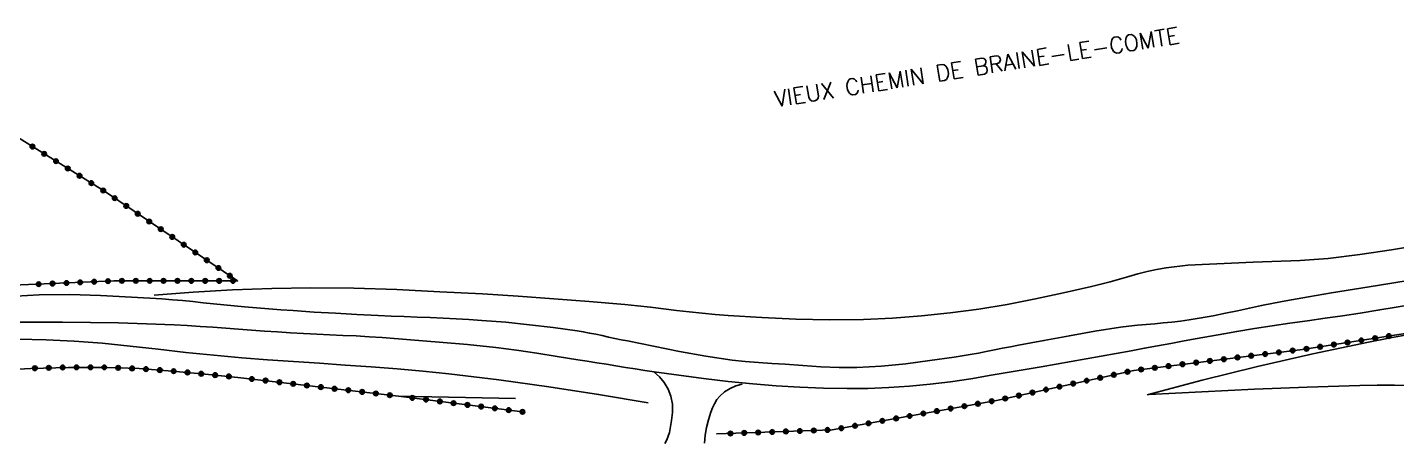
# Model space of a CAD drawing. Header units: millimetres. Extents: x 145000 to 146000, y 142999 to 144002.
# Drawn here: x 145560.6 to 145708.5, y 143375.3 to 143420.3 of the extents above; entities that cross this region are included whole.
import ezdxf

# ---------------------------------------------------------------- set-up
doc = ezdxf.new("R2010")
doc.units = ezdxf.units.MM
doc.layers.get('0').update_dxf_attribs({"linetype": 'CONTINUOUS'})
for name, color, linetype in [('W0071', 7, 'CONTINUOUS'), ('W0211', 2, 'CONTINUOUS'), ('W0214', 2, 'CONTINUOUS'), ('W0322', 7, 'CONTINUOUS'), ('W0323', 7, 'CONTINUOUS'), ('W0989', 7, 'CONTINUOUS')]:
    doc.layers.add(name, color=color, linetype=linetype)
doc.styles.get("Standard").update_dxf_attribs({"font": 'romans.shx', "width": 0.85})

# ---------------------------------------------------------------- blocks, each defined once
blk = doc.blocks.new('t323o')
at = {"color": 0, "linetype": 'Continuous'}
for radius in [0.25, 0.15]:
    blk.add_circle((0, 0), radius, dxfattribs=at)
blk = doc.blocks.new('t322o')
at = {"color": 0, "linetype": 'Continuous'}
for radius in [0.25, 0.15]:
    blk.add_circle((0, 0), radius, dxfattribs=at)

msp = doc.modelspace()

# ---------------------------------------------------------------- linework, layer by layer
at = {"layer": 'W0071'}
for points in [[(145710.43, 143393.1), (145708.43, 143392.77), (145706.44, 143392.44), (145703.96, 143392.03), (145701.48, 143391.63), (145699, 143391.22), (145696.53, 143390.78), (145695.22, 143390.53), (145693.92, 143390.26), (145692.61, 143389.99), (145691.31, 143389.71), (145690.01, 143389.43), (145688.7, 143389.17), (145687.39, 143388.93), (145686.08, 143388.71), (145685.15, 143388.59), (145684.23, 143388.48), (145683.3, 143388.39), (145682.37, 143388.31), (145681.44, 143388.23), (145680.51, 143388.14), (145679.59, 143388.04), (145678.66, 143387.92), (145675.9, 143387.49), (145673.15, 143387), (145670.4, 143386.48), (145667.65, 143385.98), (145666.78, 143385.81), (145665.92, 143385.65), (145665.05, 143385.48), (145664.18, 143385.31), (145663.32, 143385.14), (145662.45, 143384.99), (145661.58, 143384.84), (145660.7, 143384.7), (145658.09, 143384.33), (145655.48, 143383.98), (145652.85, 143383.71), (145650.21, 143383.56), (145648.27, 143383.56), (145646.32, 143383.66), (145644.38, 143383.8), (145642.44, 143383.94), (145641.01, 143384.02), (145639.58, 143384.11), (145638.15, 143384.22), (145636.72, 143384.37), (145633.88, 143384.8), (145631.05, 143385.32), (145628.23, 143385.89), (145625.41, 143386.45), (145624.73, 143386.58), (145624.05, 143386.72), (145623.37, 143386.87), (145622.69, 143387.02), (145622.02, 143387.16), (145621.33, 143387.3), (145620.65, 143387.43), (145619.97, 143387.54), (145617.41, 143387.9), (145614.84, 143388.2), (145612.27, 143388.46), (145609.7, 143388.67), (145608.3, 143388.77), (145606.9, 143388.85), (145605.5, 143388.92), (145604.1, 143388.98), (145602.69, 143389.03), (145601.29, 143389.08), (145599.89, 143389.14), (145598.49, 143389.2), (145596.19, 143389.32), (145593.89, 143389.44), (145591.59, 143389.57), (145589.3, 143389.72), (145587.98, 143389.81), (145586.67, 143389.92), (145585.35, 143390.03), (145584.04, 143390.14), (145582.93, 143390.24), (145581.82, 143390.35), (145580.71, 143390.47), (145579.59, 143390.58), (145578.48, 143390.7), (145577.37, 143390.8), (145576.26, 143390.9), (145575.14, 143390.98), (145571.83, 143391.19), (145568.51, 143391.37), (145565.19, 143391.48), (145561.86, 143391.44), (145558.11, 143391.22)], [(145559.38, 143388.46), (145561.88, 143388.47), (145564.39, 143388.46), (145567.41, 143388.44), (145570.43, 143388.39), (145573.45, 143388.3), (145576.46, 143388.18), (145577.86, 143388.11), (145579.25, 143388.02), (145580.64, 143387.92), (145582.03, 143387.82), (145583.42, 143387.71), (145584.82, 143387.61), (145586.21, 143387.51), (145587.6, 143387.42), (145589.02, 143387.33), (145590.43, 143387.26), (145591.85, 143387.19), (145593.26, 143387.12), (145594.68, 143387.05), (145596.1, 143386.98), (145597.51, 143386.9), (145598.93, 143386.8), (145602, 143386.58), (145605.07, 143386.33), (145608.14, 143386.05), (145611.2, 143385.72), (145613.42, 143385.44), (145615.63, 143385.11), (145617.84, 143384.76), (145620.05, 143384.42), (145621.08, 143384.26), (145622.12, 143384.09), (145623.15, 143383.92), (145624.18, 143383.75), (145625.21, 143383.58), (145626.25, 143383.42), (145627.28, 143383.26), (145628.32, 143383.11), (145630.97, 143382.74), (145633.63, 143382.39), (145636.3, 143382.07), (145638.96, 143381.81), (145641.5, 143381.6), (145644.04, 143381.44), (145646.59, 143381.33), (145649.14, 143381.29), (145651.39, 143381.32), (145653.64, 143381.41), (145655.88, 143381.55), (145658.12, 143381.76), (145660.32, 143382.02), (145662.51, 143382.36), (145664.69, 143382.73), (145666.87, 143383.1), (145670.12, 143383.65), (145673.36, 143384.23), (145676.6, 143384.81), (145679.84, 143385.39), (145681.27, 143385.65), (145682.69, 143385.92), (145684.12, 143386.18), (145685.54, 143386.45), (145686.96, 143386.71), (145688.39, 143386.97), (145689.82, 143387.23), (145691.24, 143387.47), (145693.15, 143387.78), (145695.05, 143388.07), (145696.95, 143388.35), (145698.86, 143388.62), (145700.77, 143388.9), (145702.67, 143389.17), (145704.58, 143389.46), (145706.48, 143389.76), (145711.97, 143390.68)], [(145628.25, 143383.12), (145628.87, 143382.58), (145629.4, 143381.95), (145629.82, 143381.24), (145630.12, 143380.47), (145630.29, 143379.6), (145630.29, 143378.71), (145630.19, 143377.84), (145630.05, 143376.99), (145629.95, 143376.56), (145629.82, 143376.14), (145629.66, 143375.74), (145629.47, 143375.34)], [(145633.74, 143375.4), (145633.82, 143376.25), (145633.97, 143377.1), (145634.17, 143377.92), (145634.43, 143378.74), (145634.61, 143379.2), (145634.81, 143379.66), (145635.06, 143380.1), (145635.38, 143380.49), (145635.91, 143380.94), (145636.5, 143381.31), (145637.14, 143381.59), (145637.82, 143381.77)]]:
    msp.add_lwpolyline(points, dxfattribs=at)
at = {"layer": 'W0211'}
for points in [[(145711.37, 143396.86), (145707.96, 143396.3), (145704.54, 143395.78), (145701.11, 143395.36), (145700.09, 143395.27), (145699.08, 143395.2), (145698.07, 143395.15), (145697.06, 143395.11), (145696.04, 143395.07), (145695.03, 143395.04), (145694.02, 143395), (145693.01, 143394.95), (145690.66, 143394.84), (145688.3, 143394.76), (145685.94, 143394.63), (145683.6, 143394.36), (145682.58, 143394.17), (145681.56, 143393.95), (145680.56, 143393.69), (145679.56, 143393.42), (145678.56, 143393.13), (145677.56, 143392.85), (145676.56, 143392.58), (145675.55, 143392.34), (145672.52, 143391.66), (145669.49, 143391), (145666.44, 143390.4), (145663.37, 143389.89), (145660.27, 143389.48), (145657.17, 143389.15), (145654.05, 143388.91), (145650.93, 143388.77), (145647.26, 143388.72), (145643.6, 143388.8), (145639.94, 143388.97), (145636.28, 143389.19), (145634.88, 143389.3), (145633.49, 143389.43), (145632.09, 143389.59), (145630.7, 143389.75), (145629.3, 143389.92), (145627.91, 143390.08), (145626.52, 143390.24), (145625.12, 143390.37), (145621.28, 143390.71), (145617.45, 143391.01), (145613.61, 143391.29), (145609.77, 143391.52), (145605.14, 143391.77), (145600.5, 143392), (145595.87, 143392.15), (145591.23, 143392.19), (145586.99, 143392.12), (145582.75, 143391.97), (145578.51, 143391.72), (145574.28, 143391.39)], [(145710.21, 143387.21), (145707.83, 143386.79), (145705.47, 143386.33), (145699.46, 143385.05), (145693.47, 143383.67), (145687.51, 143382.19), (145681.56, 143380.63)], [(145600.69, 143380.47), (145613.34, 143380.21)]]:
    msp.add_lwpolyline(points, dxfattribs=at)
at = {"layer": 'W0214'}
for points in [[(145627.67, 143379.74), (145622.3, 143380.66), (145616.92, 143381.49), (145611.53, 143382.23), (145606.12, 143382.88), (145603.33, 143383.17), (145600.54, 143383.42), (145597.74, 143383.64), (145594.94, 143383.84), (145592.14, 143384.03), (145589.34, 143384.21), (145586.55, 143384.41), (145583.75, 143384.62), (145580.73, 143384.89), (145577.72, 143385.21), (145574.71, 143385.55), (145571.7, 143385.88), (145568.68, 143386.19), (145565.65, 143386.43), (145562.62, 143386.58), (145559.58, 143386.62)], [(145681.76, 143380.64), (145687.45, 143380.96), (145693.14, 143381.24), (145698.83, 143381.46), (145704.52, 143381.64), (145706.4, 143381.67), (145708.27, 143381.66), (145710.15, 143381.64)]]:
    msp.add_lwpolyline(points, dxfattribs=at)
at = {"layer": 'W0322'}
for points in [[(145556.91, 143383.25), (145560.98, 143383.48), (145565.05, 143383.59), (145569.12, 143383.59), (145572.69, 143383.45), (145576.25, 143383.19), (145579.8, 143382.86), (145583.35, 143382.51)], [(145583.35, 143382.51), (145600.69, 143380.47)]]:
    msp.add_lwpolyline(points, dxfattribs=at)
at = {"layer": 'W0323'}
for points in [[(145495.3, 143375.99), (145508.24, 143381.13), (145518.95, 143384.92), (145530.4, 143388.39), (145542.84, 143390.89), (145556.5, 143392.35), (145569.95, 143392.94), (145583.3, 143392.93), (145568.92, 143402.63), (145551.9, 143413.2), (145541.12, 143420.26)], [(145635.04, 143376.39), (145647.53, 143376.83), (145665.29, 143380.02), (145680.12, 143383.26), (145698.34, 143385.53), (145714.06, 143387.96)], [(145600.69, 143380.47), (145614.08, 143378.78)]]:
    msp.add_lwpolyline(points, dxfattribs=at)

# ---------------------------------------------------------------- block references
at = {"layer": 'W0322'}
for p, rotation in [((145561.41, 143383.49), 1.59855954622501), ((145562.91, 143383.54), 1.59855954622501), ((145564.41, 143383.58), 1.59855954622501), ((145565.91, 143383.59), 359.8919070128863), ((145567.41, 143383.59), 359.8919070128863), ((145568.91, 143383.59), 359.8919070128863), ((145570.41, 143383.54), 357.8212064273128), ((145571.91, 143383.48), 357.8212064273128), ((145573.41, 143383.4), 355.7901570750124), ((145574.9, 143383.29), 355.7901570750124), ((145576.4, 143383.18), 354.6551140346211), ((145577.89, 143383.04), 354.6551140346211), ((145579.38, 143382.9), 354.6551140346211), ((145580.88, 143382.75), 354.4176965618918), ((145582.37, 143382.61), 354.4176965618918), ((145584.84, 143382.33), 353.2991749772845), ((145586.33, 143382.16), 353.2991749772845), ((145587.82, 143381.98), 353.2991749772845), ((145589.31, 143381.81), 353.2991749772845), ((145590.8, 143381.63), 353.2991749772845), ((145592.29, 143381.46), 353.2991749772845), ((145593.78, 143381.28), 353.2991749772845), ((145595.27, 143381.11), 353.2991749772845), ((145596.76, 143380.93), 353.2991749772845), ((145598.25, 143380.76), 353.2991749772845), ((145599.74, 143380.58), 353.2991749772845)]:
    msp.add_blockref('t322o', p, dxfattribs=dict(at, rotation=rotation))
at = {"layer": 'W0323'}
for p, rotation in [((145561.14, 143407.46), 148.1553678756106), ((145562.41, 143406.67), 148.1553678756106), ((145563.69, 143405.88), 148.1553678756106), ((145564.96, 143405.09), 148.1553678756106), ((145566.24, 143404.3), 148.1553678756106), ((145567.51, 143403.51), 148.1553678756106), ((145568.79, 143402.71), 148.1553678756106), ((145570.03, 143401.88), 146.0068508553429), ((145571.28, 143401.04), 146.0068508553429), ((145572.52, 143400.2), 146.0068508553429), ((145573.76, 143399.36), 146.0068508553429), ((145575.01, 143398.53), 146.0068508553429), ((145576.25, 143397.69), 146.0068508553429), ((145577.49, 143396.85), 146.0068508553429), ((145578.74, 143396.01), 146.0068508553429), ((145579.98, 143395.17), 146.0068508553429), ((145581.23, 143394.33), 146.0068508553429), ((145566.31, 143392.78), 2.532054460002113), ((145567.81, 143392.85), 2.532054460002113), ((145569.31, 143392.91), 2.532054460002113), ((145570.81, 143392.94), 359.9613823158083), ((145572.31, 143392.94), 359.9613823158083), ((145573.81, 143392.94), 359.9613823158083), ((145575.31, 143392.94), 359.9613823158083), ((145576.81, 143392.94), 359.9613823158083), ((145578.31, 143392.93), 359.9613823158083), ((145579.81, 143392.93), 359.9613823158083), ((145581.31, 143392.93), 359.9613823158083), ((145582.47, 143393.49), 146.0068508553429), ((145582.81, 143392.93), 359.9613823158083), ((145561.82, 143392.58), 2.532054460002113), ((145563.32, 143392.65), 2.532054460002113), ((145564.82, 143392.71), 2.532054460002113), ((145707.65, 143386.97), 8.779309868170051), ((145697.27, 143385.4), 7.094443535564847), ((145698.76, 143385.59), 8.779309868170051), ((145700.24, 143385.82), 8.779309868170051), ((145701.72, 143386.05), 8.779309868170051), ((145703.2, 143386.28), 8.779309868170051), ((145704.69, 143386.51), 8.779309868170051), ((145706.17, 143386.74), 8.779309868170051), ((145685.36, 143383.92), 7.094443535564847), ((145686.85, 143384.1), 7.094443535564847), ((145688.34, 143384.29), 7.094443535564847), ((145689.83, 143384.47), 7.094443535564847), ((145691.31, 143384.66), 7.094443535564847), ((145692.8, 143384.84), 7.094443535564847), ((145694.29, 143385.03), 7.094443535564847), ((145695.78, 143385.21), 7.094443535564847), ((145676.49, 143382.47), 12.35233970650659), ((145677.95, 143382.79), 12.35233970650659), ((145679.42, 143383.11), 12.35233970650659), ((145680.9, 143383.36), 7.094443535564847), ((145682.38, 143383.54), 7.094443535564847), ((145683.87, 143383.73), 7.094443535564847), ((145669.16, 143380.86), 12.35233970650659), ((145670.63, 143381.18), 12.35233970650659), ((145672.09, 143381.5), 12.35233970650659), ((145673.56, 143381.83), 12.35233970650659), ((145675.02, 143382.15), 12.35233970650659), ((145602.18, 143380.29), 352.8086557170766), ((145603.66, 143380.1), 352.8086557170766), ((145605.15, 143379.91), 352.8086557170766), ((145606.64, 143379.72), 352.8086557170766), ((145608.13, 143379.53), 352.8086557170766), ((145661.81, 143379.39), 10.15459316038643), ((145663.28, 143379.66), 10.15459316038643), ((145664.76, 143379.92), 10.15459316038643), ((145666.23, 143380.22), 12.35233970650659), ((145667.7, 143380.54), 12.35233970650659), ((145609.62, 143379.35), 352.8086557170766), ((145611.1, 143379.16), 352.8086557170766), ((145612.59, 143378.97), 352.8086557170766), ((145614.08, 143378.78), 352.8086557170766), ((145654.43, 143378.07), 10.15459316038643), ((145655.9, 143378.33), 10.15459316038643), ((145657.38, 143378.6), 10.15459316038643), ((145658.85, 143378.86), 10.15459316038643), ((145660.33, 143379.13), 10.15459316038643), ((145638.04, 143376.5), 2.049826694287221), ((145639.54, 143376.55), 2.049826694287221), ((145641.04, 143376.6), 2.049826694287221), ((145642.54, 143376.66), 2.049826694287221), ((145644.04, 143376.71), 2.049826694287221), ((145645.54, 143376.76), 2.049826694287221), ((145647.04, 143376.82), 2.049826694287221), ((145648.52, 143377.01), 10.15459316038643), ((145650, 143377.28), 10.15459316038643), ((145651.47, 143377.54), 10.15459316038643), ((145652.95, 143377.81), 10.15459316038643), ((145636.54, 143376.44), 2.049826694287221)]:
    msp.add_blockref('t323o', p, dxfattribs=dict(at, rotation=rotation))

# ---------------------------------------------------------------- texts
at = {"layer": 'W0989'}
msp.add_text('VIEUX CHEMIN DE BRAINE-LE-COMTE   ', height=1.75, rotation=9, dxfattribs=at).set_placement((145641.45, 143411.72))

doc.saveas('drawing.dxf')
